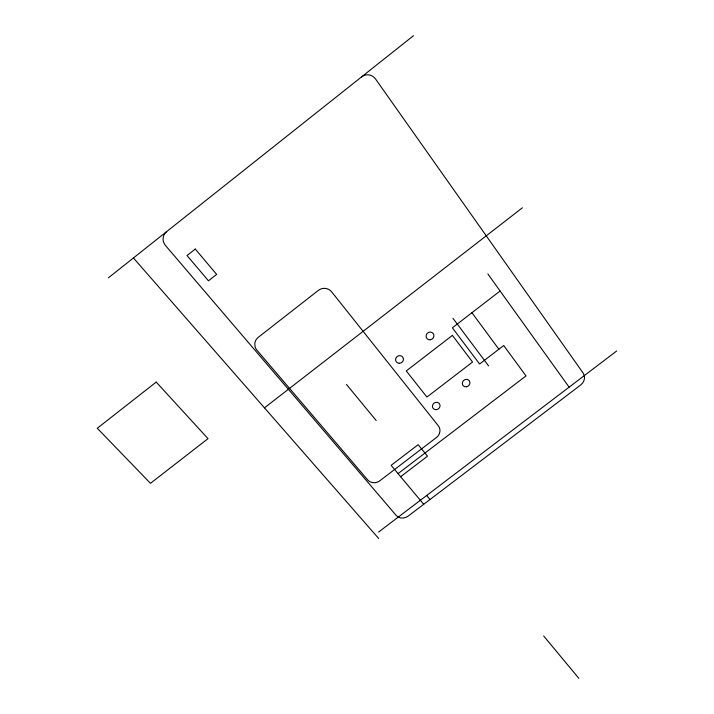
<?xml version="1.0" encoding="UTF-8"?>
<svg xmlns="http://www.w3.org/2000/svg" width="714" height="714" viewBox="0 0 714 714"><rect width="100%" height="100%" fill="white"/><g stroke="black" fill="none" stroke-linecap="round" stroke-linejoin="round"><path stroke-width="1.07" d="M439.467 433.362L439.181 434.058A8.952 8.157 -30.9 0 1 436.316 437.62L379.946 480.683A8.916 8.077 -23.5 0 1 375.734 482.539L374.966 482.646A8.916 8.077 -23.5 0 1 371.967 482.45L370.548 481.986A8.916 8.077 -23.5 0 1 367.656 479.87L256.897 350.146A9.541 9.112 -7.5 0 1 255.059 346.629L254.827 343.461A9.541 9.112 -7.5 0 1 255.148 341.899A9.621 9.193 -7.5 0 1 258.343 337.249L318.328 290.419A9.568 9.3 -24.6 0 1 322.88 288.456A9.532 9.264 -24.6 0 1 331.653 291.821L438.334 425.83A8.952 8.157 -30.9 0 1 439.467 433.362M108.448 277.8L413.486 35.7M264.457 407.846L522.416 207.783M500.112 291L452.364 327.806L479.612 364.015L503.709 345.54L526.013 375.912L398.064 473.614M400.643 476.702L427.525 456.184L418.154 444.679L391.138 465.332L423.697 504.298M378.625 532.028L616.726 350.949M133.429 257.968L378.688 538.508M543.693 635.995L578.813 678.3M426.677 495.489L430.007 499.505M346.495 384.498L376.198 420.528M452.917 318.257L488.581 365.88M471.927 312.723L498.881 349.235M487.858 273.926L569.112 387.166M361.579 76.898A10.523 9.969 89.6 0 1 375.564 79.022L583.195 373.154A8.916 7.908 -44.1 0 1 580.687 384.989L408.149 516.115A8.738 7.783 -25 0 1 396.181 515.419L165.505 245.536A10.255 9.809 26 0 1 166.639 231.613M195.279 249.043L187.041 255.558L208.479 280.816L216.637 274.399L195.279 249.043M156.205 382.079L97.274 428.257L150.467 483.324L208.006 438.646L156.205 382.079M452.417 335.384L406.266 370.941L426.918 397.064L472.552 362.043L452.417 335.384M399.376 363.283A3.998 3.748 -32.9 0 0 402.973 357.464A3.998 3.748 -32.9 0 0 396.181 357.625A3.998 3.748 -32.9 0 0 399.376 363.283M436.067 409.675A3.909 3.588 -33.1 0 0 439.628 404.044A3.909 3.588 -33.1 0 0 433.023 404.258A3.909 3.588 -33.1 0 0 436.067 409.675M466.456 386.756A3.918 3.597 -37.5 0 0 469.241 380.705A3.918 3.597 -37.5 0 0 462.672 381.803A3.918 3.597 -37.5 0 0 466.456 386.756M430.39 339.748A4.007 3.757 -39.1 0 0 433.175 333.483A4.007 3.757 -39.1 0 0 426.436 334.563A4.007 3.757 -39.1 0 0 430.39 339.748"/></g></svg>
